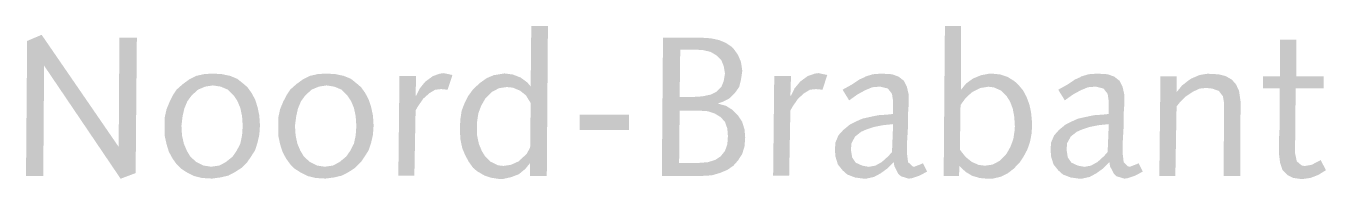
# Model space of a CAD drawing. Extents: x 65.7 to 78.4, y -14 to -12.5.
import ezdxf

# ---------------------------------------------------------------- set-up
doc = ezdxf.new("R2010")
doc.units = 0
doc.header["$MEASUREMENT"] = 0
doc.layers.add('to-xx-stempel', color=7, linetype='CONTINUOUS')

msp = doc.modelspace()

# ---------------------------------------------------------------- hatches: boundary and pattern name
at = {"layer": 'to-xx-stempel', "lineweight": 9}
for points in [[(66.779, -12.65), (66.609, -12.65), (66.602, -13.716), (65.852, -12.622), (65.711, -12.682), (65.7, -14), (65.868, -14), (65.876, -12.923), (66.621, -14.027), (66.767, -13.972)], [(78.058, -13.144), (78.33, -13.144), (78.33, -13.028), (78.064, -13.028), (78.064, -12.669), (77.907, -12.669), (77.907, -13.028), (77.739, -13.028), (77.739, -13.144), (77.901, -13.144), (77.901, -13.503), (77.901, -13.544), (77.896, -13.637), (77.896, -13.718), (77.896, -13.781), (77.896, -13.787), (77.907, -13.874), (77.93, -13.943), (77.977, -13.99), (78.035, -14.019), (78.11, -14.03), (78.127, -14.03), (78.203, -14.019), (78.278, -13.99), (78.353, -13.943), (78.301, -13.845), (78.29, -13.851), (78.214, -13.891), (78.145, -13.903), (78.116, -13.897), (78.069, -13.857), (78.052, -13.776)], [(69.492, -13.361), (69.515, -13.32), (69.567, -13.245), (69.625, -13.193), (69.683, -13.158), (69.741, -13.152), (69.804, -13.158), (69.851, -13.013), (69.845, -13.013), (69.764, -12.996), (69.729, -13.001), (69.66, -13.025), (69.59, -13.077), (69.584, -13.082), (69.532, -13.146), (69.497, -13.216), (69.492, -13.216), (69.497, -13.025), (69.335, -13.025), (69.324, -13.998), (69.48, -13.998)], [(73.14, -13.361), (73.163, -13.32), (73.215, -13.245), (73.273, -13.193), (73.331, -13.158), (73.389, -13.152), (73.453, -13.158), (73.499, -13.013), (73.493, -13.013), (73.412, -12.996), (73.377, -13.001), (73.308, -13.025), (73.238, -13.077), (73.233, -13.082), (73.18, -13.146), (73.146, -13.216), (73.14, -13.216), (73.146, -13.025), (72.983, -13.025), (72.972, -13.998), (73.128, -13.998)], [(76.991, -13.222), (77.061, -13.176), (77.124, -13.147), (77.188, -13.141), (77.246, -13.147), (77.31, -13.17), (77.35, -13.222), (77.362, -13.292), (77.356, -13.999), (77.518, -13.999), (77.518, -13.518), (77.524, -13.292), (77.518, -13.246), (77.507, -13.17), (77.478, -13.107), (77.437, -13.06), (77.379, -13.026), (77.31, -13.008), (77.2, -13.002), (77.124, -13.014), (77.043, -13.049), (77.009, -13.072), (76.951, -13.118), (76.899, -13.182), (76.899, -13.026), (76.742, -13.026), (76.731, -13.999), (76.887, -13.999), (76.899, -13.321), (76.927, -13.286)], [(71.568, -13.4), (71.089, -13.4), (71.089, -13.552), (71.568, -13.552)]]:
    msp.add_hatch(color=256, dxfattribs=at).paths.add_polyline_path(points)
h = msp.add_hatch(color=256, dxfattribs=at)
h.paths.add_polyline_path([(70.78, -12.535), (70.618, -12.535), (70.612, -13.126), (70.578, -13.086), (70.514, -13.039), (70.439, -13.01), (70.357, -12.999), (70.329, -13.004), (70.253, -13.016), (70.184, -13.045), (70.12, -13.091), (70.056, -13.149), (70.051, -13.155), (70.004, -13.219), (69.969, -13.288), (69.94, -13.364), (69.929, -13.439), (69.923, -13.52), (69.923, -13.561), (69.929, -13.647), (69.946, -13.728), (69.975, -13.798), (70.01, -13.862), (70.051, -13.92), (70.091, -13.954), (70.161, -13.995), (70.23, -14.018), (70.311, -14.03), (70.34, -14.03), (70.421, -14.012), (70.497, -13.983), (70.56, -13.931), (70.607, -13.873), (70.607, -14.001), (70.769, -14.001)])
h.paths.add_polyline_path([(70.607, -13.723), (70.572, -13.786), (70.508, -13.844), (70.497, -13.856), (70.421, -13.891), (70.346, -13.902), (70.294, -13.896), (70.224, -13.862), (70.166, -13.804), (70.137, -13.757), (70.108, -13.688), (70.091, -13.607), (70.091, -13.514), (70.091, -13.468), (70.103, -13.387), (70.132, -13.311), (70.172, -13.242), (70.178, -13.236), (70.236, -13.178), (70.305, -13.143), (70.381, -13.132), (70.439, -13.138), (70.508, -13.167), (70.566, -13.213), (70.612, -13.288)], flags=16)
h = msp.add_hatch(color=256, dxfattribs=at)
h.paths.add_polyline_path([(72.671, -12.98), (72.671, -12.968), (72.659, -12.887), (72.63, -12.818), (72.584, -12.754), (72.572, -12.742), (72.514, -12.702), (72.445, -12.673), (72.364, -12.656), (72.271, -12.65), (71.9, -12.65), (71.889, -13.999), (72.288, -13.999), (72.375, -13.994), (72.456, -13.97), (72.526, -13.941), (72.584, -13.901), (72.63, -13.849), (72.671, -13.785), (72.694, -13.71), (72.7, -13.623), (72.694, -13.548), (72.671, -13.472), (72.63, -13.409), (72.578, -13.356), (72.514, -13.316), (72.433, -13.293), (72.485, -13.275), (72.549, -13.241), (72.601, -13.188), (72.642, -13.131), (72.659, -13.061)])
h.paths.add_polyline_path([(72.503, -13.003), (72.491, -13.073), (72.468, -13.131), (72.422, -13.177), (72.364, -13.206), (72.283, -13.223), (72.19, -13.229), (72.062, -13.229), (72.068, -12.766), (72.201, -12.766), (72.288, -12.771), (72.364, -12.789), (72.422, -12.824), (72.468, -12.87), (72.491, -12.928), (72.503, -12.997)], flags=16)
h.paths.add_polyline_path([(72.404, -13.391), (72.462, -13.426), (72.503, -13.472), (72.526, -13.536), (72.532, -13.611), (72.526, -13.692), (72.503, -13.756), (72.462, -13.808), (72.41, -13.843), (72.335, -13.866), (72.254, -13.872), (72.057, -13.872), (72.062, -13.362), (72.219, -13.362), (72.248, -13.362), (72.335, -13.368)], flags=16)
h = msp.add_hatch(color=256, dxfattribs=at)
h.paths.add_polyline_path([(74.801, -12.536), (74.644, -12.536), (74.632, -14), (74.781, -14), (74.786, -13.902), (74.79, -13.906), (74.844, -13.959), (74.908, -13.998), (74.983, -14.02), (75.068, -14.028), (75.113, -14.025), (75.186, -14.008), (75.253, -13.976), (75.315, -13.928), (75.373, -13.866), (75.409, -13.812), (75.446, -13.743), (75.472, -13.669), (75.487, -13.59), (75.493, -13.508), (75.491, -13.469), (75.483, -13.381), (75.466, -13.301), (75.439, -13.229), (75.405, -13.165), (75.359, -13.11), (75.321, -13.075), (75.254, -13.033), (75.182, -13.009), (75.102, -13.001), (75.072, -13.002), (74.994, -13.017), (74.92, -13.048), (74.917, -13.049), (74.85, -13.098), (74.801, -13.158)])
h.paths.add_polyline_path([(74.902, -13.187), (74.918, -13.177), (74.991, -13.141), (75.067, -13.129), (75.12, -13.135), (75.189, -13.166), (75.246, -13.223), (75.277, -13.272), (75.304, -13.341), (75.319, -13.422), (75.325, -13.514), (75.322, -13.559), (75.31, -13.639), (75.283, -13.713), (75.245, -13.781), (75.233, -13.796), (75.174, -13.854), (75.108, -13.889), (75.034, -13.9), (74.972, -13.892), (74.906, -13.863), (74.845, -13.814), (74.79, -13.744), (74.796, -13.309), (74.796, -13.308), (74.843, -13.243)], flags=16)
h = msp.add_hatch(color=256, dxfattribs=at)
h.paths.add_polyline_path([(67.954, -13.33), (67.931, -13.255), (67.896, -13.191), (67.855, -13.133), (67.815, -13.099), (67.757, -13.052), (67.687, -13.023), (67.606, -13.006), (67.514, -13), (67.433, -13.006), (67.357, -13.023), (67.288, -13.058), (67.224, -13.105), (67.166, -13.157), (67.131, -13.209), (67.097, -13.278), (67.068, -13.348), (67.05, -13.429), (67.05, -13.51), (67.05, -13.522), (67.05, -13.608), (67.068, -13.69), (67.091, -13.765), (67.126, -13.829), (67.166, -13.886), (67.207, -13.927), (67.27, -13.968), (67.34, -14.002), (67.415, -14.02), (67.502, -14.025), (67.514, -14.025), (67.595, -14.014), (67.67, -13.996), (67.734, -13.962), (67.798, -13.921), (67.855, -13.863), (67.89, -13.811), (67.931, -13.747), (67.954, -13.672), (67.971, -13.597), (67.977, -13.51), (67.977, -13.504), (67.971, -13.411)])
h.paths.add_polyline_path([(67.803, -13.417), (67.809, -13.51), (67.809, -13.516), (67.803, -13.603), (67.786, -13.684), (67.751, -13.753), (67.711, -13.811), (67.647, -13.863), (67.583, -13.898), (67.502, -13.91), (67.427, -13.898), (67.357, -13.863), (67.299, -13.811), (67.265, -13.753), (67.236, -13.684), (67.218, -13.603), (67.213, -13.51), (67.224, -13.417), (67.241, -13.342), (67.27, -13.272), (67.311, -13.215), (67.375, -13.157), (67.444, -13.128), (67.519, -13.116), (67.595, -13.128), (67.664, -13.157), (67.722, -13.215), (67.757, -13.267), (67.786, -13.336)], flags=16)
h = msp.add_hatch(color=256, dxfattribs=at)
h.paths.add_polyline_path([(69.06, -13.33), (69.036, -13.255), (69.002, -13.191), (68.961, -13.133), (68.921, -13.099), (68.863, -13.052), (68.793, -13.023), (68.712, -13.006), (68.619, -13), (68.538, -13.006), (68.463, -13.023), (68.394, -13.058), (68.33, -13.105), (68.272, -13.157), (68.237, -13.209), (68.202, -13.278), (68.173, -13.348), (68.156, -13.429), (68.156, -13.51), (68.156, -13.522), (68.156, -13.608), (68.173, -13.69), (68.197, -13.765), (68.231, -13.829), (68.272, -13.886), (68.312, -13.927), (68.376, -13.968), (68.446, -14.002), (68.521, -14.02), (68.608, -14.025), (68.619, -14.025), (68.701, -14.014), (68.776, -13.996), (68.84, -13.962), (68.903, -13.921), (68.961, -13.863), (68.996, -13.811), (69.036, -13.747), (69.06, -13.672), (69.077, -13.597), (69.083, -13.51), (69.083, -13.504), (69.077, -13.411)])
h.paths.add_polyline_path([(68.909, -13.417), (68.915, -13.51), (68.915, -13.516), (68.909, -13.603), (68.892, -13.684), (68.857, -13.753), (68.816, -13.811), (68.753, -13.863), (68.689, -13.898), (68.608, -13.91), (68.533, -13.898), (68.463, -13.863), (68.405, -13.811), (68.37, -13.753), (68.341, -13.684), (68.324, -13.603), (68.318, -13.51), (68.33, -13.417), (68.347, -13.342), (68.376, -13.272), (68.417, -13.215), (68.48, -13.157), (68.55, -13.128), (68.625, -13.116), (68.701, -13.128), (68.77, -13.157), (68.828, -13.215), (68.863, -13.267), (68.892, -13.336)], flags=16)
h = msp.add_hatch(color=256, dxfattribs=at)
h.paths.add_polyline_path([(74.291, -13.308), (74.291, -13.245), (74.291, -13.204), (74.274, -13.129), (74.245, -13.071), (74.192, -13.03), (74.129, -13.007), (74.025, -13.001), (73.943, -13.007), (73.868, -13.03), (73.862, -13.036), (73.81, -13.059), (73.741, -13.106), (73.648, -13.158), (73.712, -13.262), (73.793, -13.204), (73.868, -13.163), (73.938, -13.134), (73.996, -13.129), (74.019, -13.129), (74.088, -13.146), (74.129, -13.198), (74.14, -13.273), (74.14, -13.302), (74.14, -13.395), (74.082, -13.401), (73.996, -13.407), (73.914, -13.424), (73.839, -13.441), (73.775, -13.47), (73.718, -13.499), (73.654, -13.552), (73.607, -13.604), (73.579, -13.673), (73.573, -13.743), (73.579, -13.812), (73.602, -13.887), (73.648, -13.945), (73.694, -13.986), (73.77, -14.015), (73.851, -14.026), (73.88, -14.026), (73.955, -14.009), (74.019, -13.974), (74.082, -13.928), (74.146, -13.864), (74.152, -13.905), (74.187, -13.974), (74.216, -14.003), (74.291, -14.026), (74.326, -14.021), (74.395, -13.998), (74.471, -13.957), (74.43, -13.876), (74.418, -13.882), (74.343, -13.911), (74.326, -13.905), (74.285, -13.864), (74.274, -13.772), (74.274, -13.76), (74.274, -13.696), (74.279, -13.615), (74.285, -13.511), (74.285, -13.482), (74.285, -13.389)])
h.paths.add_polyline_path([(74.14, -13.494), (74.129, -13.766), (74.094, -13.806), (74.03, -13.864), (73.967, -13.899), (73.903, -13.911), (73.839, -13.899), (73.775, -13.87), (73.741, -13.818), (73.729, -13.743), (73.735, -13.679), (73.77, -13.615), (73.828, -13.569), (73.88, -13.546), (73.949, -13.523), (74.036, -13.505)], flags=16)
h = msp.add_hatch(color=256, dxfattribs=at)
h.paths.add_polyline_path([(76.39, -13.308), (76.39, -13.245), (76.39, -13.204), (76.373, -13.129), (76.344, -13.071), (76.292, -13.03), (76.228, -13.007), (76.124, -13.001), (76.043, -13.007), (75.967, -13.03), (75.961, -13.036), (75.909, -13.059), (75.84, -13.106), (75.747, -13.158), (75.811, -13.262), (75.892, -13.204), (75.967, -13.163), (76.037, -13.134), (76.095, -13.129), (76.118, -13.129), (76.187, -13.146), (76.228, -13.198), (76.239, -13.273), (76.239, -13.302), (76.239, -13.395), (76.182, -13.401), (76.095, -13.407), (76.014, -13.424), (75.938, -13.441), (75.875, -13.47), (75.817, -13.499), (75.753, -13.552), (75.707, -13.604), (75.678, -13.673), (75.672, -13.743), (75.678, -13.812), (75.701, -13.887), (75.747, -13.945), (75.793, -13.986), (75.869, -14.015), (75.95, -14.026), (75.979, -14.026), (76.054, -14.009), (76.118, -13.974), (76.182, -13.928), (76.245, -13.864), (76.251, -13.905), (76.286, -13.974), (76.315, -14.003), (76.39, -14.026), (76.425, -14.021), (76.494, -13.998), (76.57, -13.957), (76.529, -13.876), (76.517, -13.882), (76.442, -13.911), (76.425, -13.905), (76.384, -13.864), (76.373, -13.772), (76.373, -13.76), (76.373, -13.696), (76.378, -13.615), (76.384, -13.511), (76.384, -13.482), (76.384, -13.389)])
h.paths.add_polyline_path([(76.239, -13.494), (76.228, -13.766), (76.193, -13.806), (76.129, -13.864), (76.066, -13.899), (76.002, -13.911), (75.938, -13.899), (75.875, -13.87), (75.84, -13.818), (75.828, -13.743), (75.834, -13.679), (75.869, -13.615), (75.927, -13.569), (75.979, -13.546), (76.048, -13.523), (76.135, -13.505)], flags=16)

doc.saveas('drawing.dxf')
